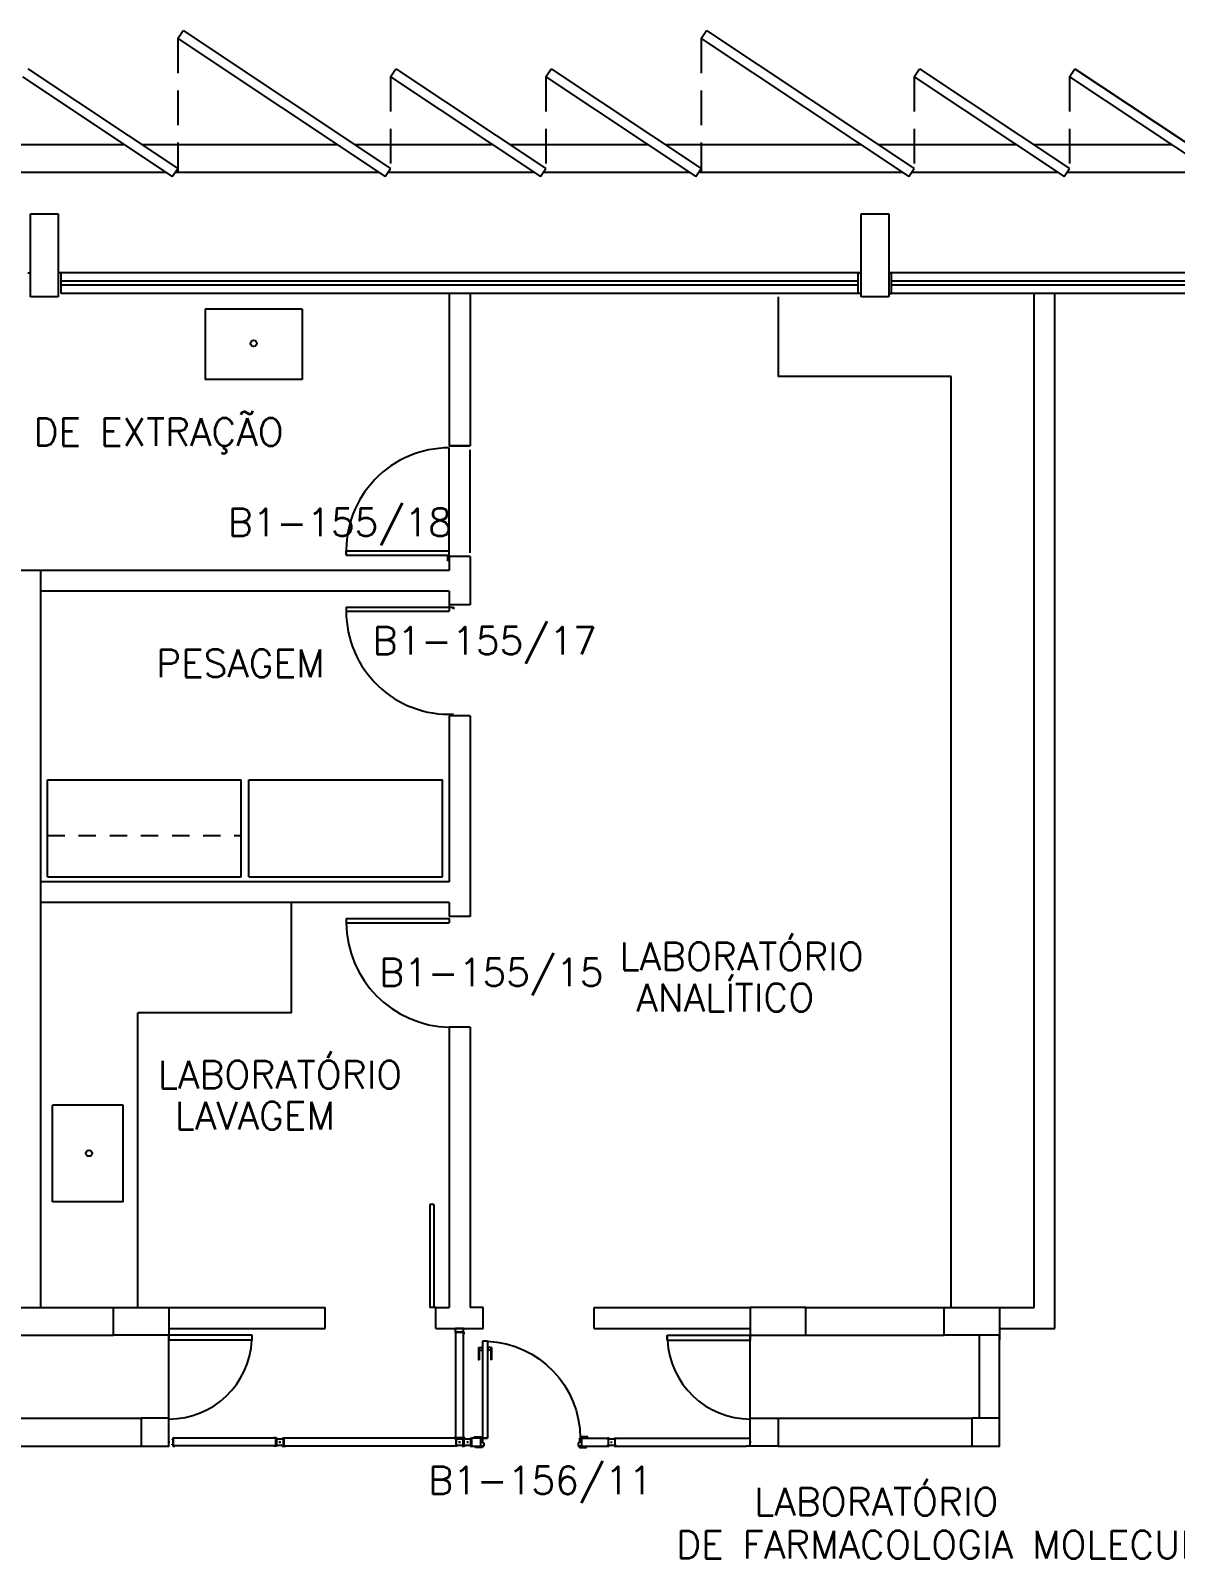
# Model space of a CAD drawing. Header units: millimetres. Extents: x 4436 to 4619, y 1272 to 1428.
# Drawn here: x 4590.24 to 4598.52, y 1341 to 1352.03 of the extents above; entities that cross this region are included whole.
import ezdxf

# ---------------------------------------------------------------- set-up
doc = ezdxf.new("R2010")
doc.units = ezdxf.units.MM
doc.linetypes.add('HIDDEN', pattern=[0.375, 0.25, -0.125])
doc.linetypes.add('HIDDEN2', pattern=[0.1875, 0.125, -0.0625])
for name, color, linetype in [('ALV', 2, 'Continuous'), ('ALVV', 1, 'Continuous'), ('BANCADA', 2, 'Continuous'), ('DIV', 2, 'Continuous'), ('DIV2', 2, 'Continuous'), ('ENDEREÇO', 2, 'Continuous'), ('ESTR', 3, 'Continuous'), ('JAN', 1, 'Continuous'), ('JANELA', 1, 'Continuous'), ('MACANETA', 2, 'Continuous'), ('PISO', 1, 'Continuous'), ('PORTA', 2, 'Continuous'), ('PROJ', 1, 'HIDDEN'), ('TEXTO', 2, 'Continuous')]:
    doc.layers.add(name, color=color, linetype=linetype)
doc.styles.add('UNB1-100', font='simplex.shx', dxfattribs={"height": 0.2})

# ---------------------------------------------------------------- blocks, each defined once
blk = doc.blocks.new('MTT')
for p, q in [((-0.029, 0.018), (-0.029, 0.029)), ((-0.019, 0.029), (-0.029, 0.029)), ((-0.024, 0.018), (-0.029, 0.018)), ((-0.024, 0.018), (-0.024, -0.019)), ((-0.019, 0.024), (-0.019, 0.029)), ((-0.019, 0.024), (0.018, 0.024)), ((-0.005, 0), (0.005, 0)), ((0, -0.005), (0, 0.005)), ((0.018, 0.024), (0.018, 0.029)), ((0.018, 0.029), (0.029, 0.029)), ((0.024, 0.018), (0.029, 0.018)), ((0.024, 0.018), (0.024, -0.019)), ((0.029, 0.018), (0.029, 0.029)), ((-0.029, -0.019), (-0.024, -0.019)), ((-0.029, -0.019), (-0.029, -0.029)), ((-0.019, -0.029), (-0.029, -0.029)), ((0.018, -0.024), (-0.019, -0.024)), ((-0.019, -0.024), (-0.019, -0.029)), ((0.018, -0.024), (0.018, -0.029)), ((0.018, -0.029), (0.029, -0.029)), ((0.029, -0.019), (0.024, -0.019)), ((0.029, -0.019), (0.029, -0.029))]:
    blk.add_line(p, q)
blk = doc.blocks.new('DIV8')
for p, q in [((0.005, 0), (-0.005, 0)), ((0, 0.005), (0, -0.005)), ((0.024, 0.019), (0.028, 0.019)), ((0.024, 0.017), (0.024, 0.019)), ((0.024, 0.017), (0.028, 0.017)), ((0.028, 0.03), (0.043, 0.03)), ((0.028, 0.03), (0.028, 0.019)), ((0.028, 0.017), (0.028, -0.016)), ((0.769, 0.028), (0.03, 0.028)), ((0.03, 0.028), (0.03, -0.028)), ((0.043, 0.028), (0.043, 0.03)), ((0.757, 0.028), (0.757, 0.03)), ((0.771, 0.03), (0.757, 0.03)), ((0.769, 0.028), (0.769, -0.028)), ((0.771, 0.03), (0.771, 0.019)), ((0.776, 0.019), (0.771, 0.019)), ((0.771, 0.017), (0.771, -0.016)), ((0.776, 0.017), (0.771, 0.017)), ((0.776, 0.017), (0.776, 0.019)), ((0.805, 0), (0.795, 0)), ((0.8, 0.005), (0.8, -0.005)), ((0.024, -0.016), (0.028, -0.016)), ((0.024, -0.019), (0.024, -0.016)), ((0.024, -0.019), (0.028, -0.019)), ((0.028, -0.019), (0.028, -0.03)), ((0.028, -0.03), (0.043, -0.03)), ((0.769, -0.028), (0.03, -0.028)), ((0.043, -0.03), (0.043, -0.028)), ((0.757, -0.03), (0.757, -0.028)), ((0.771, -0.03), (0.757, -0.03)), ((0.776, -0.016), (0.771, -0.016)), ((0.776, -0.019), (0.771, -0.019)), ((0.771, -0.019), (0.771, -0.03)), ((0.776, -0.019), (0.776, -0.016))]:
    blk.add_line(p, q)
blk = doc.blocks.new('DOOR70')
at = {"layer": 'MACANETA', "color": 1}
for p, q in [((-0.015, -0.565), (-0.01, -0.565)), ((-0.015, -0.655), (-0.015, -0.565)), ((-0.015, -0.655), (0.012, -0.655)), ((-0.01, -0.655), (-0.01, -0.565)), ((-0.01, -0.635), (0.012, -0.635)), ((0.012, -0.663), (0.012, -0.628)), ((0.012, -0.628), (0.015, -0.628)), ((0.053, -0.628), (0.05, -0.628)), ((0.053, -0.663), (0.053, -0.628)), ((0.075, -0.635), (0.053, -0.635)), ((0.08, -0.655), (0.053, -0.655)), ((0.08, -0.565), (0.075, -0.565)), ((0.075, -0.655), (0.075, -0.565)), ((0.08, -0.655), (0.08, -0.565)), ((0.012, -0.663), (0.015, -0.663)), ((0.053, -0.663), (0.05, -0.663))]:
    blk.add_line(p, q, dxfattribs=at)
at = {"layer": 'PORTA'}
for p, q in [((0.015, -0.7), (0.015, 0)), ((0.015, 0), (0.05, 0)), ((0.05, -0.7), (0.05, 0)), ((0.05, -0.7), (0.015, -0.7))]:
    blk.add_line(p, q, dxfattribs=at)
at = {"layer": 'PORTA', "color": 1}
blk.add_arc((0.02, 0), 0.7, 272.4563, 0, dxfattribs=at)
blk = doc.blocks.new('IMTT')
for p, q in [((-0.005, 0), (0.005, 0)), ((0.029, 0.029), (0, 0.029)), ((0, -0.028), (0, 0.029)), ((0.029, -0.028), (0, -0.028))]:
    blk.add_line(p, q)

msp = doc.modelspace()

# ---------------------------------------------------------------- linework, layer by layer
at = {"layer": 'ALV'}
for p, q in [((4591.30731, 1351.97457), (4591.34601, 1352.0329)), ((4591.34601, 1352.0329), (4592.84581, 1351.03761)), ((4595.08931, 1351.97457), (4595.12801, 1352.0329)), ((4595.12801, 1352.0329), (4596.62781, 1351.03761)), ((4591.30731, 1351.97457), (4592.80711, 1350.97928)), ((4595.08931, 1351.97457), (4596.58911, 1350.97928)), ((4590.18541, 1351.6981), (4591.2686, 1350.97928)), ((4590.22412, 1351.75643), (4591.30731, 1351.03761)), ((4592.84581, 1351.6981), (4592.88452, 1351.75643)), ((4592.84581, 1351.6981), (4593.929, 1350.97928)), ((4592.88452, 1351.75643), (4593.96771, 1351.03761)), ((4593.96771, 1351.6981), (4594.00641, 1351.75643)), ((4593.96771, 1351.6981), (4595.0509, 1350.97928)), ((4594.00641, 1351.75643), (4595.0896, 1351.03761)), ((4596.62751, 1351.6981), (4596.66622, 1351.75643)), ((4596.62751, 1351.6981), (4597.7107, 1350.97928)), ((4596.66622, 1351.75643), (4597.74941, 1351.03761)), ((4597.74941, 1351.6981), (4597.78812, 1351.75643)), ((4597.74941, 1351.6981), (4598.8326, 1350.97928)), ((4597.78812, 1351.75643), (4598.87131, 1351.03761)), ((4591.2686, 1350.97928), (4591.30731, 1351.03761)), ((4592.80711, 1350.97928), (4592.84581, 1351.03761)), ((4593.929, 1350.97928), (4593.96771, 1351.03761)), ((4595.0509, 1350.97928), (4595.0896, 1351.03761)), ((4596.58911, 1350.97928), (4596.62781, 1351.03761)), ((4597.7107, 1350.97928), (4597.74941, 1351.03761)), ((4590.24441, 1350.13345), (4590.24441, 1350.28345)), ((4590.44441, 1350.28345), (4590.44441, 1350.13345)), ((4596.24441, 1350.13345), (4596.24441, 1350.28345)), ((4596.44441, 1350.28345), (4596.44441, 1350.13345)), ((4593.26941, 1350.13345), (4593.26941, 1349.03345)), ((4593.41941, 1350.13345), (4593.41941, 1349.03345)), ((4597.49441, 1342.80845), (4597.49441, 1350.13345)), ((4597.64441, 1342.65845), (4597.64441, 1350.13345)), ((4593.41941, 1349.03345), (4593.26941, 1349.03345)), ((4593.26941, 1348.23345), (4593.26941, 1348.13345)), ((4593.41941, 1348.23345), (4593.26941, 1348.23345)), ((4593.41941, 1348.23345), (4593.41941, 1347.88345)), ((4593.26941, 1348.13345), (4587.26941, 1348.13345)), ((4590.31907, 1345.73345), (4590.31907, 1348.13345)), ((4593.26941, 1347.98345), (4590.31907, 1347.98345)), ((4593.26941, 1347.98345), (4593.26941, 1347.88345)), ((4593.41941, 1347.88345), (4593.26941, 1347.88345)), ((4593.26941, 1347.08345), (4593.26941, 1345.88345)), ((4593.41941, 1347.08345), (4593.26941, 1347.08345)), ((4593.41941, 1347.08345), (4593.41941, 1345.63345)), ((4593.41941, 1345.98345), (4593.41941, 1345.63345)), ((4593.26941, 1345.88345), (4590.31907, 1345.88345)), ((4593.26941, 1345.73345), (4590.31907, 1345.73345)), ((4590.31907, 1342.80845), (4590.31907, 1345.73345)), ((4593.26941, 1345.73345), (4593.26941, 1345.63345)), ((4593.41941, 1345.63345), (4593.26941, 1345.63345)), ((4593.26941, 1344.83345), (4593.26941, 1342.80845)), ((4593.41941, 1344.83345), (4593.26941, 1344.83345)), ((4593.41941, 1344.83345), (4593.41941, 1342.80845)), ((4589.84441, 1342.80845), (4590.41907, 1342.80845)), ((4590.41907, 1342.80845), (4590.84441, 1342.80845)), ((4591.24441, 1342.80845), (4592.37347, 1342.80845)), ((4592.37347, 1342.65845), (4592.37347, 1342.80845)), ((4593.16941, 1342.80845), (4593.26941, 1342.80845)), ((4593.17347, 1342.65845), (4593.17347, 1342.80845)), ((4593.51536, 1342.80845), (4593.41941, 1342.80845)), ((4593.51536, 1342.65845), (4593.51536, 1342.80845)), ((4594.31536, 1342.80845), (4595.44441, 1342.80845)), ((4594.31536, 1342.65845), (4594.31536, 1342.80845)), ((4595.84441, 1342.80845), (4596.84441, 1342.80845)), ((4595.84441, 1342.80845), (4596.84441, 1342.80845)), ((4597.24441, 1342.80845), (4597.49441, 1342.80845)), ((4589.84441, 1342.60845), (4590.84441, 1342.60845)), ((4591.24441, 1342.65845), (4592.37347, 1342.65845)), ((4594.31536, 1342.65845), (4595.44441, 1342.65845)), ((4595.84441, 1342.60845), (4596.84441, 1342.60845)), ((4595.84441, 1342.60845), (4596.84441, 1342.60845)), ((4597.24441, 1342.65845), (4597.64441, 1342.65845)), ((4589.64441, 1342.00845), (4591.04441, 1342.00845)), ((4595.64441, 1342.00845), (4597.04441, 1342.00845)), ((4589.64441, 1341.80845), (4591.04441, 1341.80845)), ((4595.64441, 1341.80845), (4597.04441, 1341.80845))]:
    msp.add_line(p, q, dxfattribs=at)
at = {"layer": 'ALV', "linetype": 'Continuous'}
for p, q in [((4593.26941, 1349.03345), (4593.41941, 1349.03345)), ((4593.26941, 1348.21845), (4593.26941, 1348.16845))]:
    msp.add_line(p, q, dxfattribs=at)
at = {"layer": 'ALV', "linetype": 'ByBlock'}
msp.add_line((4597.09927, 1342.00845), (4597.09927, 1342.60845), dxfattribs=at)
at = {"layer": 'BANCADA'}
for p, q in [((4595.64441, 1350.10845), (4595.64441, 1349.53345)), ((4596.89441, 1349.53345), (4595.64441, 1349.53345)), ((4596.89441, 1342.80845), (4596.89441, 1349.53345)), ((4590.3666, 1345.91949), (4590.3666, 1346.61949)), ((4590.3666, 1346.61949), (4591.7666, 1346.61949)), ((4591.7666, 1345.91949), (4591.7666, 1346.61949)), ((4591.82077, 1346.61949), (4593.22077, 1346.61949)), ((4591.82077, 1345.91949), (4591.82077, 1346.61949)), ((4593.22077, 1345.91949), (4593.22077, 1346.61949)), ((4590.3666, 1345.91949), (4591.7666, 1345.91949)), ((4591.82077, 1345.91949), (4593.22077, 1345.91949)), ((4592.1305, 1344.9373), (4592.1305, 1345.73345)), ((4591.01907, 1342.80845), (4591.01907, 1344.9373)), ((4592.1305, 1344.9373), (4591.01907, 1344.9373)), ((4595.84441, 1342.80845), (4595.44441, 1342.80845)), ((4595.84441, 1342.80845), (4596.84441, 1342.80845)), ((4596.84441, 1342.80845), (4597.24441, 1342.80845))]:
    msp.add_line(p, q, dxfattribs=at)
at = {"layer": 'BANCADA', "color": 1}
for p, q in [((4592.20637, 1350.02148), (4591.50637, 1350.02148)), ((4591.50637, 1350.02148), (4591.50637, 1349.51148)), ((4592.20637, 1350.02148), (4592.20637, 1349.51148)), ((4592.20637, 1349.51148), (4591.50637, 1349.51148)), ((4590.40389, 1343.57133), (4590.40389, 1344.27133)), ((4590.91389, 1344.27133), (4590.40389, 1344.27133)), ((4590.91389, 1343.57133), (4590.91389, 1344.27133)), ((4590.91389, 1343.57133), (4590.40389, 1343.57133))]:
    msp.add_line(p, q, dxfattribs=at)
for centre in [(4591.85603, 1349.77345), (4591.85603, 1349.77345), (4590.66586, 1343.92345), (4590.66586, 1343.92345)]:
    msp.add_circle(centre, 0.0225, dxfattribs=at)
at = {"layer": 'DEFPOINTS', "color": 0, "linetype": 'ByBlock'}
for p in [(4596.44441, 1350.10845), (4595.44441, 1341.80845)]:
    msp.add_point(p, dxfattribs=at)
at = {"layer": 'DIV'}
for p, q in [((4597.24441, 1342.78505), (4597.24441, 1342.77485)), ((4593.31391, 1342.62995), (4593.31391, 1342.61557)), ((4593.32591, 1342.62995), (4593.31391, 1342.62995)), ((4593.31391, 1342.61557), (4593.31591, 1342.61557)), ((4593.31591, 1341.86745), (4593.31591, 1342.62795)), ((4593.37291, 1342.62795), (4593.31591, 1342.62795)), ((4593.32591, 1342.63495), (4593.32591, 1342.62995)), ((4593.32591, 1342.63495), (4593.32791, 1342.63495)), ((4593.32791, 1342.63495), (4593.32791, 1342.62995)), ((4593.36091, 1342.62995), (4593.32791, 1342.62995)), ((4593.36091, 1342.63495), (4593.36091, 1342.62995)), ((4593.36091, 1342.63495), (4593.36291, 1342.63495)), ((4593.36291, 1342.63495), (4593.36291, 1342.62995)), ((4593.37491, 1342.62995), (4593.36291, 1342.62995)), ((4593.37291, 1341.86745), (4593.37291, 1342.62795)), ((4593.37291, 1342.61557), (4593.37491, 1342.61557)), ((4593.37491, 1342.62995), (4593.37491, 1342.61557)), ((4593.31391, 1341.87983), (4593.31591, 1341.87983)), ((4593.31391, 1341.86545), (4593.31391, 1341.87983)), ((4593.32591, 1341.86545), (4593.31391, 1341.86545)), ((4593.37291, 1341.86745), (4593.31591, 1341.86745)), ((4593.32591, 1341.86045), (4593.32591, 1341.86545)), ((4593.32591, 1341.86045), (4593.32791, 1341.86045)), ((4593.32791, 1341.86045), (4593.32791, 1341.86545)), ((4593.36091, 1341.86545), (4593.32791, 1341.86545)), ((4593.36091, 1341.86045), (4593.36091, 1341.86545)), ((4593.36091, 1341.86045), (4593.36291, 1341.86045)), ((4593.36291, 1341.86045), (4593.36291, 1341.86545)), ((4593.37491, 1341.86545), (4593.36291, 1341.86545)), ((4593.37291, 1341.87983), (4593.37491, 1341.87983)), ((4593.37491, 1341.86545), (4593.37491, 1341.87983))]:
    msp.add_line(p, q, dxfattribs=at)
at = {"layer": 'DIV2'}
for p, q in [((4592.04951, 1341.83695), (4592.03931, 1341.83695)), ((4592.04441, 1341.84205), (4592.04441, 1341.83185)), ((4592.06791, 1341.85545), (4592.07291, 1341.85545)), ((4592.06791, 1341.85345), (4592.06791, 1341.85545)), ((4592.06791, 1341.85345), (4592.07291, 1341.85345)), ((4592.07291, 1341.86745), (4592.0873, 1341.86745)), ((4592.07291, 1341.86745), (4592.07291, 1341.85545)), ((4592.07291, 1341.85345), (4592.07291, 1341.82045)), ((4592.07491, 1341.86545), (4592.07491, 1341.80845)), ((4593.31591, 1341.86545), (4592.0769, 1341.86545)), ((4592.0873, 1341.86545), (4592.0873, 1341.86745)), ((4593.31591, 1341.8655), (4593.37291, 1341.8655)), ((4593.31591, 1341.86545), (4593.31591, 1341.80845)), ((4593.31591, 1341.86545), (4593.37291, 1341.86545)), ((4593.31591, 1341.86545), (4593.37291, 1341.86545)), ((4593.34951, 1341.83695), (4593.33931, 1341.83695)), ((4593.33931, 1341.83695), (4593.34951, 1341.83695)), ((4593.33931, 1341.83695), (4593.34951, 1341.83695)), ((4593.34441, 1341.83185), (4593.34441, 1341.84205)), ((4593.34441, 1341.84205), (4593.34441, 1341.83185)), ((4593.34441, 1341.84205), (4593.34441, 1341.83185)), ((4593.37291, 1341.86545), (4593.37291, 1341.80845)), ((4593.37291, 1341.80845), (4593.37291, 1341.86545)), ((4593.40651, 1341.83695), (4593.39631, 1341.83695)), ((4593.39631, 1341.83695), (4593.40651, 1341.83695)), ((4593.40141, 1341.84205), (4593.40141, 1341.83185)), ((4593.40141, 1341.84205), (4593.40141, 1341.83185)), ((4593.42991, 1341.86545), (4593.42991, 1341.80845)), ((4593.54487, 1341.86545), (4593.42991, 1341.86545)), ((4593.44987, 1341.87545), (4593.49987, 1341.87545)), ((4593.44987, 1341.86545), (4593.44987, 1341.87545)), ((4593.44987, 1341.87545), (4593.49987, 1341.87545)), ((4593.44987, 1341.86545), (4593.44987, 1341.87545)), ((4593.49487, 1341.86545), (4593.49987, 1341.86545)), ((4593.49487, 1341.86545), (4593.49487, 1341.80845)), ((4593.49487, 1341.86545), (4593.49987, 1341.86545)), ((4593.49487, 1341.86545), (4593.49487, 1341.80845)), ((4593.49987, 1341.87545), (4593.49987, 1341.86545)), ((4593.49987, 1341.87545), (4593.49987, 1341.86545)), ((4593.49987, 1341.86545), (4593.50987, 1341.86545)), ((4593.49987, 1341.86545), (4593.50987, 1341.86545)), ((4593.50987, 1341.86545), (4593.50987, 1341.83045)), ((4593.50987, 1341.86545), (4593.50987, 1341.83045)), ((4593.50987, 1341.83045), (4593.51987, 1341.83045)), ((4593.50987, 1341.83045), (4593.51987, 1341.83045)), ((4593.51987, 1341.83045), (4593.51987, 1341.80845)), ((4593.51987, 1341.83045), (4593.51987, 1341.80845)), ((4594.19987, 1341.83045), (4594.19987, 1341.80845)), ((4594.20987, 1341.83045), (4594.19987, 1341.83045)), ((4594.19987, 1341.83045), (4594.19987, 1341.80845)), ((4594.20987, 1341.83045), (4594.19987, 1341.83045)), ((4594.20987, 1341.86545), (4594.20987, 1341.83045)), ((4594.21987, 1341.86545), (4594.20987, 1341.86545)), ((4594.20987, 1341.86545), (4594.20987, 1341.83045)), ((4594.21987, 1341.86545), (4594.20987, 1341.86545)), ((4594.21987, 1341.87545), (4594.21987, 1341.86545)), ((4594.26987, 1341.87545), (4594.21987, 1341.87545)), ((4594.21987, 1341.87545), (4594.21987, 1341.86545)), ((4594.26987, 1341.87545), (4594.21987, 1341.87545)), ((4594.22487, 1341.86545), (4594.21987, 1341.86545)), ((4594.22487, 1341.86545), (4594.21987, 1341.86545)), ((4594.22487, 1341.86545), (4594.42391, 1341.86545)), ((4594.22487, 1341.86545), (4594.42391, 1341.86545)), ((4594.22487, 1341.86545), (4594.22487, 1341.80845)), ((4594.22487, 1341.86545), (4594.22487, 1341.80845)), ((4594.26987, 1341.86545), (4594.26987, 1341.87545)), ((4594.26987, 1341.86545), (4594.26987, 1341.87545)), ((4594.46091, 1341.86545), (4595.41591, 1341.86545)), ((4594.46091, 1341.86545), (4595.41391, 1341.86545)), ((4592.06791, 1341.82045), (4592.07291, 1341.82045)), ((4592.06791, 1341.81845), (4592.06791, 1341.82045)), ((4592.06791, 1341.81845), (4592.07291, 1341.81845)), ((4592.07291, 1341.81845), (4592.07291, 1341.80645)), ((4592.07291, 1341.80645), (4592.0873, 1341.80645)), ((4593.31591, 1341.80845), (4592.07491, 1341.80845)), ((4592.0873, 1341.80645), (4592.0873, 1341.80845)), ((4593.42991, 1341.80845), (4593.50987, 1341.80844)), ((4593.45987, 1341.79845), (4593.45987, 1341.80845)), ((4593.45987, 1341.79845), (4593.45987, 1341.80845)), ((4593.50987, 1341.79845), (4593.45987, 1341.79845)), ((4593.50987, 1341.79845), (4593.45987, 1341.79845)), ((4593.49487, 1341.80845), (4593.50987, 1341.80845)), ((4593.49487, 1341.80845), (4593.50987, 1341.80845)), ((4593.50987, 1341.80845), (4593.50987, 1341.79845)), ((4593.51987, 1341.80845), (4593.50987, 1341.80845)), ((4593.50987, 1341.80845), (4593.50987, 1341.79845)), ((4593.51987, 1341.80845), (4593.50987, 1341.80845)), ((4594.19987, 1341.80845), (4594.20987, 1341.80845)), ((4594.19987, 1341.80845), (4594.20987, 1341.80845)), ((4594.22487, 1341.80845), (4594.20987, 1341.80845)), ((4594.20987, 1341.80845), (4594.20987, 1341.79845)), ((4594.22487, 1341.80845), (4594.20987, 1341.80845)), ((4594.20987, 1341.80845), (4594.20987, 1341.79845)), ((4594.20987, 1341.79845), (4594.25987, 1341.79845)), ((4594.20987, 1341.79845), (4594.25987, 1341.79845)), ((4594.22487, 1341.80845), (4594.42391, 1341.80845)), ((4594.22487, 1341.80845), (4594.42391, 1341.80845)), ((4594.25987, 1341.79845), (4594.25987, 1341.80845)), ((4594.25987, 1341.79845), (4594.25987, 1341.80845)), ((4594.46091, 1341.80845), (4595.41591, 1341.80845)), ((4594.46091, 1341.80845), (4595.41391, 1341.80845))]:
    msp.add_line(p, q, dxfattribs=at)
at = {"layer": 'ESTR'}
for p, q in [((4590.24441, 1350.70845), (4590.44441, 1350.70845)), ((4590.24441, 1350.10845), (4590.24441, 1350.70845)), ((4590.44441, 1350.70845), (4590.44441, 1350.10845)), ((4596.24441, 1350.70845), (4596.44441, 1350.70845)), ((4596.24441, 1350.10845), (4596.24441, 1350.70845)), ((4596.44441, 1350.70845), (4596.44441, 1350.10845)), ((4590.44441, 1350.10845), (4590.24441, 1350.10845)), ((4596.44441, 1350.10845), (4596.24441, 1350.10845)), ((4590.84441, 1342.60845), (4590.84441, 1342.80845)), ((4590.84441, 1342.80845), (4591.24441, 1342.80845)), ((4591.24441, 1342.80845), (4591.24441, 1342.60845)), ((4595.44441, 1342.80845), (4595.44441, 1342.60845)), ((4595.84441, 1342.60845), (4595.84441, 1342.80845)), ((4596.84441, 1342.60845), (4596.84441, 1342.80845)), ((4597.24441, 1342.80845), (4597.24441, 1342.60845)), ((4591.24441, 1342.60845), (4590.84441, 1342.60845)), ((4595.44441, 1342.60845), (4595.84441, 1342.60845)), ((4597.24441, 1342.60845), (4596.84441, 1342.60845))]:
    msp.add_line(p, q, dxfattribs=at)
for points in [[(4595.44441, 1342.80845), (4595.44441, 1342.60845), (4595.84441, 1342.60845), (4595.84441, 1342.80845)], [(4597.24441, 1342.80845), (4597.24441, 1342.60845), (4596.84441, 1342.60845), (4596.84441, 1342.80845)], [(4591.04441, 1342.00845), (4591.04441, 1341.80845), (4591.24441, 1341.80845), (4591.24441, 1342.00845)], [(4595.64441, 1342.00845), (4595.64441, 1341.80845), (4595.44441, 1341.80845), (4595.44441, 1342.00845)], [(4597.04441, 1342.00845), (4597.04441, 1341.80845), (4597.24441, 1341.80845), (4597.24441, 1342.00845)]]:
    msp.add_lwpolyline(points, close=True, dxfattribs=at)
at = {"layer": 'JAN', "color": 3}
for p, q in [((4590.22441, 1350.28345), (4590.24441, 1350.28345)), ((4590.46441, 1350.28345), (4590.44441, 1350.28345)), ((4590.46441, 1350.13345), (4590.46441, 1350.28345)), ((4596.22441, 1350.28345), (4596.24441, 1350.28345)), ((4596.22441, 1350.13345), (4596.22441, 1350.28345)), ((4596.46441, 1350.28345), (4596.44441, 1350.28345)), ((4596.46441, 1350.13345), (4596.46441, 1350.28345)), ((4596.24441, 1350.13345), (4596.22441, 1350.13345)), ((4596.44441, 1350.13345), (4596.46441, 1350.13345))]:
    msp.add_line(p, q, dxfattribs=at)
at = {"layer": 'JANELA', "color": 1}
for p, q in [((4596.24441, 1350.28345), (4590.46441, 1350.28345)), ((4596.22441, 1350.22345), (4590.46441, 1350.22345)), ((4602.24441, 1350.28345), (4596.44441, 1350.28345)), ((4602.22441, 1350.22345), (4596.46441, 1350.22345)), ((4596.22441, 1350.19345), (4590.46441, 1350.19345)), ((4596.22441, 1350.13345), (4590.46441, 1350.13345)), ((4602.22441, 1350.19345), (4596.46441, 1350.19345)), ((4602.22441, 1350.13345), (4596.46441, 1350.13345))]:
    msp.add_line(p, q, dxfattribs=at)
at = {"layer": 'PISO'}
for p, q in [((4590.92327, 1351.20845), (4589.92797, 1351.20845)), ((4592.46178, 1351.20845), (4591.04987, 1351.20845)), ((4593.58368, 1351.20845), (4592.58838, 1351.20845)), ((4594.70557, 1351.20845), (4593.71027, 1351.20845)), ((4596.24378, 1351.20845), (4594.83217, 1351.20845)), ((4597.36538, 1351.20845), (4596.37008, 1351.20845)), ((4598.48727, 1351.20845), (4597.49197, 1351.20845)), ((4591.22465, 1351.00845), (4590.16606, 1351.00845)), ((4592.76316, 1351.00845), (4591.28795, 1351.00845)), ((4593.88506, 1351.00845), (4592.82646, 1351.00845)), ((4595.00695, 1351.00845), (4593.94836, 1351.00845)), ((4596.54516, 1351.00845), (4595.07025, 1351.00845)), ((4597.66676, 1351.00845), (4596.60816, 1351.00845)), ((4598.78865, 1351.00845), (4597.73006, 1351.00845)), ((4593.26941, 1348.27439), (4593.26941, 1349.01845)), ((4593.41941, 1348.25939), (4593.41941, 1349.00345))]:
    msp.add_line(p, q, dxfattribs=at)
at = {"layer": 'PORTA', "linetype": 'Continuous'}
for p, q in [((4592.52476, 1348.24439), (4592.52476, 1348.27439)), ((4592.52476, 1348.27439), (4593.26941, 1348.27439)), ((4592.52476, 1348.24439), (4593.26941, 1348.24439)), ((4593.25941, 1348.19939), (4593.25941, 1348.23939)), ((4593.26941, 1348.24439), (4593.26941, 1348.27439)), ((4593.26941, 1348.22939), (4593.26941, 1348.24439)), ((4593.26941, 1347.9225), (4593.26941, 1347.8725)), ((4592.52476, 1347.86845), (4592.52476, 1347.83845)), ((4592.52476, 1347.86845), (4593.26941, 1347.86845)), ((4592.52476, 1347.83845), (4593.26941, 1347.83845)), ((4593.26941, 1347.88345), (4593.26941, 1347.86845)), ((4593.26941, 1347.86845), (4593.29941, 1347.86845)), ((4593.26941, 1347.86845), (4593.26941, 1347.83845)), ((4593.29941, 1347.85345), (4593.29941, 1347.86845)), ((4593.29941, 1347.86845), (4593.29941, 1347.85345)), ((4592.52476, 1345.61845), (4593.26941, 1345.61845)), ((4592.52476, 1345.61845), (4592.52476, 1345.58845)), ((4592.52476, 1345.58845), (4593.26941, 1345.58845)), ((4593.26941, 1345.61845), (4593.26941, 1345.58845)), ((4593.12847, 1343.5531), (4593.12847, 1342.80845)), ((4593.15847, 1343.5531), (4593.12847, 1343.5531)), ((4593.15847, 1343.5531), (4593.15847, 1342.80845)), ((4593.15847, 1342.80845), (4593.12847, 1342.80845)), ((4593.17347, 1342.80845), (4593.15847, 1342.80845))]:
    msp.add_line(p, q, dxfattribs=at)
at = {"layer": 'PORTA', "color": 2}
for p, q in [((4591.24441, 1342.00845), (4591.24441, 1342.60845)), ((4595.44441, 1342.00845), (4595.44441, 1342.60845)), ((4597.24441, 1342.00845), (4597.24441, 1342.60845)), ((4597.24441, 1342.00845), (4597.24441, 1342.60845))]:
    msp.add_line(p, q, dxfattribs=at)
at = {"layer": 'PORTA'}
for p, q in [((4591.84442, 1342.60845), (4591.24441, 1342.60845)), ((4591.24441, 1342.60845), (4591.24441, 1342.57345)), ((4591.84442, 1342.57345), (4591.84442, 1342.60845)), ((4593.17347, 1342.65845), (4593.51536, 1342.65845)), ((4594.84441, 1342.57345), (4594.84441, 1342.60845)), ((4594.84441, 1342.60845), (4594.84441, 1342.57345)), ((4594.84441, 1342.60845), (4595.44441, 1342.60845)), ((4595.44441, 1342.60845), (4595.44441, 1342.57345)), ((4597.24441, 1342.60845), (4597.24441, 1342.57345)), ((4597.24441, 1342.60845), (4597.24441, 1342.57345)), ((4591.84442, 1342.57345), (4591.24441, 1342.57345)), ((4594.84441, 1342.57345), (4595.44441, 1342.57345))]:
    msp.add_line(p, q, dxfattribs=at)
at = {"layer": 'PORTA', "color": 1}
for centre, radius, start, end in [((4593.2683, 1348.27488), 0.74357, 89.914318, 182.349887), ((4593.26941, 1347.83845), 0.74466, 180, 272.308901), ((4593.28775, 1345.59626), 0.76303, 180.586626, 268.623049), ((4591.24441, 1342.60345), 0.60001, 270, 357.134009), ((4595.44441, 1342.60345), 0.60001, 182.865991, 270)]:
    msp.add_arc(centre, radius, start, end, dxfattribs=at)
at = {"layer": 'PORTA', "linetype": 'Continuous'}
for centre, start, end in [((4593.26441, 1348.23939), 90, 180), ((4593.26441, 1347.87345), 180, 270)]:
    msp.add_arc(centre, 0.005, start, end, dxfattribs=at)
at = {"layer": 'PROJ', "linetype": 'HIDDEN'}
for p, q in [((4591.30731, 1351.97457), (4591.30731, 1351.00845)), ((4595.08931, 1351.97457), (4595.08931, 1351.00845)), ((4592.84581, 1351.6981), (4592.84581, 1351.00845)), ((4593.96771, 1351.6981), (4593.96771, 1351.00845)), ((4596.62751, 1351.6981), (4596.62751, 1351.00845)), ((4597.74941, 1351.6981), (4597.74941, 1351.00845))]:
    msp.add_line(p, q, dxfattribs=at)
at = {"layer": 'PROJ', "color": 1, "linetype": 'HIDDEN2'}
msp.add_line((4590.3666, 1346.21949), (4591.7666, 1346.21949), dxfattribs=at)

# ---------------------------------------------------------------- block references
at = {"layer": 'ALVV', "xscale": -1, "rotation": 180}
msp.add_blockref('DOOR70', (4593.49487, 1341.86545), dxfattribs=at)
msp.add_blockref('DOOR70', (4593.49487, 1341.86545), dxfattribs=at)
at = {"layer": 'DIV2', "xscale": -1, "rotation": 90}
msp.add_blockref('IMTT', (4593.34441, 1342.65845), dxfattribs=at)
at = {"layer": 'DIV2'}
for name, p in [('DIV8', (4591.24441, 1341.83695)), ('MTT', (4592.04441, 1341.83695)), ('MTT', (4593.34441, 1341.83695)), ('MTT', (4594.44241, 1341.83695))]:
    msp.add_blockref(name, p, dxfattribs=at)
at = {"layer": 'DIV2', "rotation": 180}
msp.add_blockref('MTT', (4593.40141, 1341.83695), dxfattribs=at)
msp.add_blockref('MTT', (4593.40141, 1341.83695), dxfattribs=at)
at = {"layer": 'DIV2', "xscale": -1}
msp.add_blockref('IMTT', (4595.44441, 1341.83695), dxfattribs=at)

# ---------------------------------------------------------------- texts
at = {"layer": 'ENDEREÇO', "style": 'UNB1-100'}
for s, p in [('B1-155/18', (4591.66873, 1348.3803)), ('B1-155/17', (4592.71525, 1347.52629)), ('B1-155/15', (4592.76356, 1345.12986)), ('B1-156/11', (4593.11717, 1341.46145))]:
    msp.add_text(s, height=0.2, dxfattribs=at).set_placement(p)
at = {"layer": 'TEXTO', "style": 'UNB1-100'}
for s, p in [('LABORATÓRIO DE EXTRAÇÃO', (4588.36261, 1349.03358)), ('PESAGEM', (4591.15102, 1347.36225)), ('LABORATÓRIO', (4594.49851, 1345.24481)), ('ANALÍTICO', (4594.62038, 1344.94807)), ('LABORATÓRIO', (4591.16376, 1344.39115)), ('LAVAGEM', (4591.28562, 1344.09442)), ('LABORATÓRIO', (4595.47178, 1341.3058)), ('DE FARMACOLOGIA MOLECULAR', (4594.90765, 1340.9963))]:
    msp.add_text(s, height=0.2, dxfattribs=at).set_placement(p)

doc.saveas('drawing.dxf')
